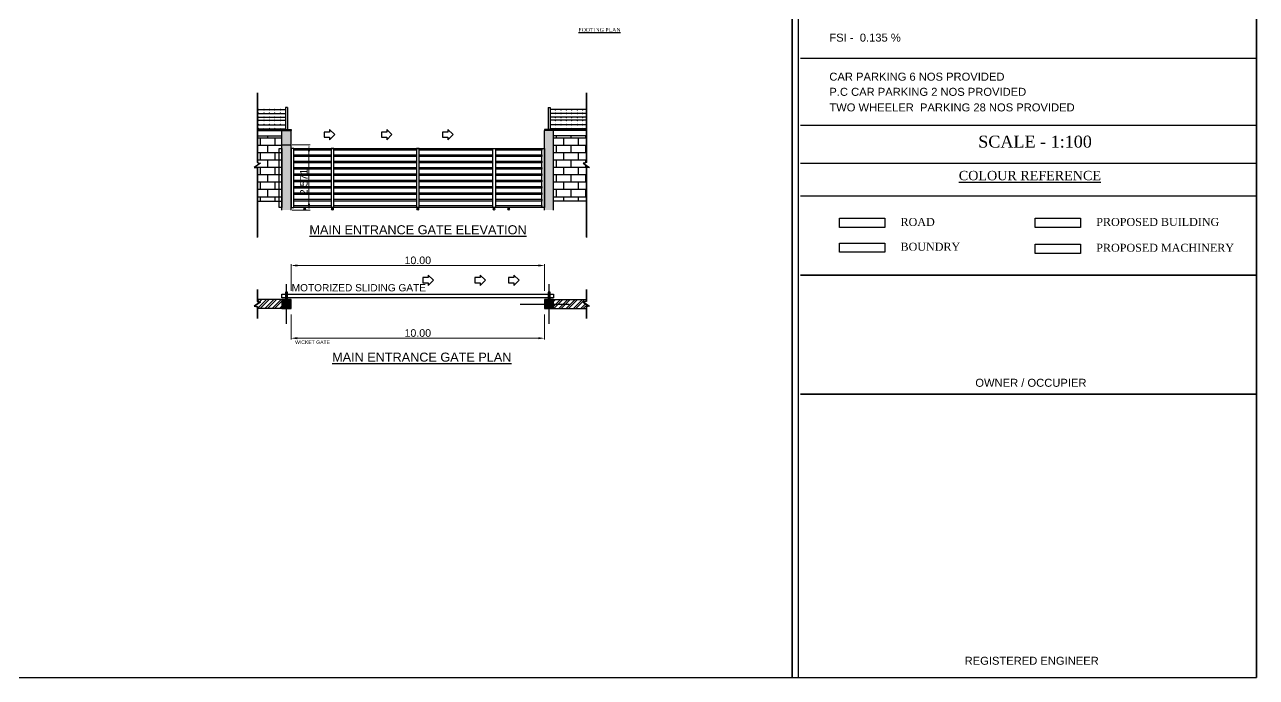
# Model space of a CAD drawing. Header units: metres. Extents: x 0 to 2048, y 111 to 219.
# Drawn here: x 1999.27 to 2047.84, y 138.48 to 164.23 of the extents above; entities that cross this region are included whole.
import ezdxf
from ezdxf.enums import TextEntityAlignment as Align

# ---------------------------------------------------------------- set-up
doc = ezdxf.new("R2010")
doc.units = ezdxf.units.M
doc.header["$LTSCALE"] = 0.5
doc.header["$MEASUREMENT"] = 0
doc.header["$PDMODE"] = 3
doc.linetypes.add('CENTER', pattern=[2, 1.25, -0.25, 0.25, -0.25])
doc.styles.add('200LT_S', font='arial.ttf', dxfattribs={"height": 0.3})
doc.styles.add('AR', font='arial.ttf')
doc.styles.add('arial', font='arial.ttf')
doc.styles.add('HANDD', font='times.ttf', dxfattribs={"height": 6})
doc.styles.add('PKA-Times New Roman', font='times.ttf')
doc.dimstyles.new('D_200LT_S', dxfattribs={"dimtxt": 0.3, "dimasz": 0.25, "dimexe": 0.05, "dimexo": 0.05, "dimgap": 0.05, "dimtad": 1, "dimdec": 3, "dimzin": 11, "dimdsep": 46, "dimtxsty": '200LT_S', "dimcen": 0.09, "dimclrd": 7, "dimclre": 252, "dimclrt": 256, "dimazin": 3, "dimtfac": 1, "dimtdec": 3, "dimtofl": 0, "dimtmove": 1, "dimatfit": 3, "dimfxl": 0, "dimfrac": 2, "dimtzin": 11, "dimlwd": 9, "dimlwe": 5, "dimarcsym": 0})

# ---------------------------------------------------------------- blocks, each defined once
blk = doc.blocks.new('*D42')
at = {"color": 252, "lineweight": 5}
for p, q in [((2009.772, 152.791), (2009.772, 151.809)), ((2019.771, 152.791), (2019.771, 151.809))]:
    blk.add_line(p, q, dxfattribs=at)
at = {"color": 7, "lineweight": 9}
blk.add_line((2010.022, 151.859), (2019.521, 151.859), dxfattribs=at)
at = {"color": 7, "lineweight": -3}
for points in [[(2010.022, 151.901), (2010.022, 151.817), (2009.772, 151.859)], [(2019.521, 151.901), (2019.521, 151.817), (2019.771, 151.859)]]:
    blk.add_solid(points, dxfattribs=at)
at = {"layer": 'Defpoints', "color": 0, "lineweight": -3}
for p in [(2009.772, 152.841), (2019.771, 152.841), (2019.771, 151.859)]:
    blk.add_point(p, dxfattribs=at)
at = {"lineweight": -3, "insert": (2014.772, 152.062), "char_height": 0.3, "attachment_point": 5, "style": '200LT_S'}
blk.add_mtext('10.00', dxfattribs=at)
blk = doc.blocks.new('*D43')
at = {"color": 252, "lineweight": 5}
for p, q in [((2009.772, 153.726), (2009.772, 154.776)), ((2019.771, 153.726), (2019.771, 154.776))]:
    blk.add_line(p, q, dxfattribs=at)
at = {"color": 7, "lineweight": 9}
blk.add_line((2010.022, 154.726), (2019.521, 154.726), dxfattribs=at)
at = {"color": 7, "lineweight": -3}
for points in [[(2010.022, 154.768), (2010.022, 154.685), (2009.772, 154.726)], [(2019.521, 154.768), (2019.521, 154.685), (2019.771, 154.726)]]:
    blk.add_solid(points, dxfattribs=at)
at = {"layer": 'Defpoints', "color": 0, "lineweight": -3}
for p in [(2019.771, 154.726), (2009.772, 153.384), (2019.771, 153.384)]:
    blk.add_point(p, dxfattribs=at)
at = {"lineweight": -3, "insert": (2014.772, 154.929), "char_height": 0.3, "attachment_point": 5, "style": '200LT_S'}
blk.add_mtext('10.00', dxfattribs=at)
blk = doc.blocks.new('*D54')
at = {"color": 252, "lineweight": 5}
for p, q in [((2009.822, 159.485), (2010.531, 159.485)), ((2009.822, 156.914), (2010.531, 156.914))]:
    blk.add_line(p, q, dxfattribs=at)
at = {"color": 7, "lineweight": 9}
blk.add_line((2010.481, 157.164), (2010.481, 159.235), dxfattribs=at)
at = {"color": 7, "lineweight": -3}
for points in [[(2010.439, 159.235), (2010.522, 159.235), (2010.481, 159.485)], [(2010.439, 157.164), (2010.522, 157.164), (2010.481, 156.914)]]:
    blk.add_solid(points, dxfattribs=at)
at = {"layer": 'Defpoints', "color": 0, "lineweight": -3}
for p in [(2009.772, 159.485), (2010.481, 159.485), (2009.772, 156.914)]:
    blk.add_point(p, dxfattribs=at)
at = {"lineweight": -3, "insert": (2010.277, 158.021), "char_height": 0.3, "attachment_point": 5, "rotation": 90, "style": '200LT_S'}
blk.add_mtext('2.571', dxfattribs=at)

msp = doc.modelspace()

# ---------------------------------------------------------------- hatches: boundary and pattern name
at = {"lineweight": -3, "ltscale": 500}
h = msp.add_hatch(dxfattribs=at)
h.set_pattern_fill('AR-B816', color=0, scale=0.001428)
h.set_pattern_definition([(0, (-787.07972, 936.75002), (0, 0.290245475), []), (90, (-787.07972, 936.75002), (-0.290245475, 0.290245475), [0.290245475, -0.290245475])])
h.paths.add_polyline_path([(2009.41522, 159.84176), (2008.45078, 159.84176), (2008.45078, 158.79225), (2008.57254, 158.75962), (2008.35182, 158.60187), (2008.45078, 158.58661), (2008.45078, 157.27068), (2009.41522, 157.27068)])
h = msp.add_hatch(color=0, dxfattribs=at)
h.dxf.hatch_style = 1
h.paths.add_polyline_path([(2009.77231, 160.05601), (2009.41522, 160.05601), (2009.41522, 156.91359), (2009.77231, 156.91359)])
h = msp.add_hatch(color=0, dxfattribs=at)
h.dxf.hatch_style = 1
h.paths.add_polyline_path([(2020.12802, 160.05601), (2019.77093, 160.05601), (2019.77093, 156.91359), (2020.12802, 156.91359)])
h = msp.add_hatch(dxfattribs=at)
h.set_pattern_fill('AR-B816', color=0, scale=0.001428)
h.set_pattern_definition([(0, (-791.36484, 936.75002), (0, 0.290245475), []), (90, (-791.36484, 936.75002), (-0.290245475, 0.290245475), [0.290245475, -0.290245475])])
h.paths.add_polyline_path([(2021.40985, 159.84176), (2020.12802, 159.84176), (2020.12802, 157.27068), (2021.40985, 157.27068), (2021.40985, 158.58661), (2021.50881, 158.60187), (2021.28809, 158.75962), (2021.40985, 158.79225)])
h = msp.add_hatch(color=0, dxfattribs=at)
h.dxf.hatch_style = 1
h.paths.add_polyline_path([(2009.77231, 159.48466), (2009.41522, 159.48466), (2009.41522, 156.91359), (2009.77231, 156.91359)])
h = msp.add_hatch(color=0, dxfattribs=at)
h.dxf.hatch_style = 1
h.paths.add_polyline_path([(2009.59377, 153.66957), (2009.55806, 153.66957), (2009.55806, 153.59816), (2009.59377, 153.59816)])
h.paths.add_polyline_path([(2009.62948, 153.66957), (2009.59377, 153.66957), (2009.59377, 153.59816), (2009.62948, 153.59816)])
h.paths.add_polyline_path([(2009.62948, 153.59816), (2009.59377, 153.59816), (2009.59377, 153.45532), (2009.62948, 153.45532)])
h.paths.add_polyline_path([(2009.59377, 153.59816), (2009.55806, 153.59816), (2009.55806, 153.45532), (2009.59377, 153.45532)])
h.paths.add_polyline_path([(2009.59377, 153.45532), (2009.55806, 153.45532), (2009.55806, 153.3839), (2009.59377, 153.3839)])
h.paths.add_polyline_path([(2009.62948, 153.45532), (2009.59377, 153.45532), (2009.59377, 153.3839), (2009.62948, 153.3839)])
h = msp.add_hatch(color=0, dxfattribs=at)
h.dxf.hatch_style = 1
h.paths.add_polyline_path([(2019.94947, 153.66957), (2019.91376, 153.66957), (2019.91376, 153.59816), (2019.94947, 153.59816)])
h.paths.add_polyline_path([(2019.98518, 153.66957), (2019.94947, 153.66957), (2019.94947, 153.59816), (2019.98518, 153.59816)])
h.paths.add_polyline_path([(2019.98518, 153.59816), (2019.94947, 153.59816), (2019.94947, 153.45532), (2019.98518, 153.45532)])
h.paths.add_polyline_path([(2019.94947, 153.59816), (2019.91376, 153.59816), (2019.91376, 153.45532), (2019.94947, 153.45532)])
h.paths.add_polyline_path([(2019.94947, 153.45532), (2019.91376, 153.45532), (2019.91376, 153.3839), (2019.94947, 153.3839)])
h.paths.add_polyline_path([(2019.98518, 153.45532), (2019.94947, 153.45532), (2019.94947, 153.3839), (2019.98518, 153.3839)])
at = {"lineweight": -3}
h = msp.add_hatch(dxfattribs=at)
h.set_pattern_fill('ANSI32', color=0, scale=0.021426, style=0)
h.set_pattern_definition([(45, (-787.07972, 935.98192), (-0.144305539, 0.144305539), []), (45, (-786.98351, 935.98192), (-0.144305539, 0.144305539), [])])
h.paths.add_polyline_path([(2008.43331, 153.10002), (2008.43331, 153.02681), (2009.41522, 153.02681), (2009.41522, 153.3839), (2008.43331, 153.3839), (2008.43331, 153.30567), (2008.54025, 153.27701), (2008.31954, 153.11926)])
at = {"lineweight": -3, "ltscale": 500}
h = msp.add_hatch(color=0, dxfattribs=at)
h.dxf.hatch_style = 1
h.paths.add_polyline_path([(2009.77231, 153.3839), (2009.59377, 153.3839), (2009.59377, 153.20535), (2009.77231, 153.20535)])
h.paths.add_polyline_path([(2009.59377, 153.3839), (2009.41522, 153.3839), (2009.41522, 153.20535), (2009.59377, 153.20535)])
h.paths.add_polyline_path([(2009.59377, 153.20535), (2009.41522, 153.20535), (2009.41522, 153.02681), (2009.59377, 153.02681)])
h.paths.add_polyline_path([(2009.77231, 153.20535), (2009.59377, 153.20535), (2009.59377, 153.02681), (2009.77231, 153.02681)])
h = msp.add_hatch(color=0, dxfattribs=at)
h.dxf.hatch_style = 1
h.paths.add_polyline_path([(2009.77231, 153.3839), (2009.59377, 153.3839), (2009.59377, 153.20535), (2009.77231, 153.20535)])
h.paths.add_polyline_path([(2009.59377, 153.3839), (2009.41522, 153.3839), (2009.41522, 153.20535), (2009.59377, 153.20535)])
h.paths.add_polyline_path([(2009.59377, 153.20535), (2009.41522, 153.20535), (2009.41522, 153.02681), (2009.59377, 153.02681)])
h.paths.add_polyline_path([(2009.77231, 153.20535), (2009.59377, 153.20535), (2009.59377, 153.02681), (2009.77231, 153.02681)])
h = msp.add_hatch(color=0, dxfattribs=at)
h.dxf.hatch_style = 1
h.paths.add_polyline_path([(2020.12802, 153.3839), (2019.94947, 153.3839), (2019.94947, 153.20535), (2020.12802, 153.20535)])
h.paths.add_polyline_path([(2019.94947, 153.3839), (2019.77093, 153.3839), (2019.77093, 153.20535), (2019.94947, 153.20535)])
h.paths.add_polyline_path([(2019.94947, 153.20535), (2019.77093, 153.20535), (2019.77093, 153.02681), (2019.94947, 153.02681)])
h.paths.add_polyline_path([(2020.12802, 153.20535), (2019.94947, 153.20535), (2019.94947, 153.02681), (2020.12802, 153.02681)])
at = {"lineweight": -3}
h = msp.add_hatch(dxfattribs=at)
h.set_pattern_fill('ANSI32', color=0, scale=0.021426, style=0)
h.set_pattern_definition([(45, (-791.36484, 935.98192), (-0.144305539, 0.144305539), []), (45, (-791.26863, 935.98192), (-0.144305539, 0.144305539), [])])
h.paths.add_polyline_path([(2021.28809, 153.28172), (2021.40985, 153.31434), (2021.40985, 153.3839), (2020.12802, 153.3839), (2020.12802, 153.02681), (2021.40989, 153.02681), (2021.40989, 153.10871), (2021.5345, 153.12397)])

# ---------------------------------------------------------------- linework, layer by layer
at = {"color": 7, "lineweight": -3}
for p, q in [((2029.53042, 203.91762), (2029.53042, 138.48062)), ((2029.53042, 138.48062), (2029.53042, 203.91762)), ((2029.77229, 203.91762), (2029.77229, 138.48062)), ((2047.83965, 203.91762), (2047.83965, 138.48062)), ((2047.83965, 138.48062), (2047.83965, 203.91762)), ((2029.85795, 162.90091), (2047.83965, 162.90091)), ((2029.85795, 160.26453), (2047.83965, 160.26453)), ((2029.85795, 158.75702), (2047.83965, 158.75702)), ((2029.85795, 157.46882), (2047.83965, 157.46882)), ((2031.40328, 156.58832), (2033.19292, 156.58832)), ((2031.40328, 156.22413), (2031.40328, 156.58832)), ((2033.19292, 156.58832), (2033.19292, 156.22413)), ((2039.121, 156.58832), (2040.91063, 156.58832)), ((2039.121, 156.22413), (2039.121, 156.58832)), ((2040.91063, 156.58832), (2040.91063, 156.22413)), ((2033.19292, 156.22413), (2031.40328, 156.22413)), ((2040.91063, 156.22413), (2039.121, 156.22413)), ((2031.40328, 155.61192), (2033.19292, 155.61192)), ((2031.40328, 155.24773), (2031.40328, 155.61192)), ((2033.19292, 155.61192), (2033.19292, 155.24773)), ((2039.121, 155.5706), (2040.91063, 155.5706)), ((2039.121, 155.20641), (2039.121, 155.5706)), ((2040.91063, 155.5706), (2040.91063, 155.20641)), ((2033.19292, 155.24773), (2031.40328, 155.24773)), ((2040.91063, 155.20641), (2039.121, 155.20641)), ((2029.85795, 154.34999), (2047.83965, 154.34999)), ((2047.83965, 154.34999), (2029.85795, 154.34999)), ((2029.85795, 149.65506), (2047.83965, 149.65506)), ((2047.83965, 149.65506), (2029.85795, 149.65506)), ((1943.68751, 138.48062), (2047.83965, 138.48062))]:
    msp.add_line(p, q, dxfattribs=at)
at = {"color": 0, "lineweight": -3, "ltscale": 500}
for p, q in [((2008.43331, 161.53216), (2008.43331, 158.78357)), ((2008.45078, 161.53216), (2008.45078, 158.79225)), ((2021.40985, 161.53216), (2021.40985, 158.79225)), ((2021.42732, 161.53216), (2021.42732, 158.78357)), ((2008.43331, 160.87645), (2009.55806, 160.87645)), ((2008.46892, 160.89431), (2008.50463, 160.8586)), ((2008.50463, 160.89431), (2008.46892, 160.8586)), ((2008.68318, 160.89431), (2008.71889, 160.8586)), ((2008.71889, 160.89431), (2008.68318, 160.8586)), ((2008.89743, 160.89431), (2008.93314, 160.8586)), ((2008.93314, 160.89431), (2008.89743, 160.8586)), ((2009.11169, 160.89431), (2009.1474, 160.8586)), ((2009.1474, 160.89431), (2009.11169, 160.8586)), ((2009.32595, 160.89431), (2009.36166, 160.8586)), ((2009.36166, 160.89431), (2009.32595, 160.8586)), ((2009.55806, 160.95275), (2009.55806, 160.09172)), ((2009.62948, 160.95275), (2009.55806, 160.95275)), ((2009.62948, 160.95275), (2009.62948, 160.09172)), ((2019.91376, 160.95275), (2019.91376, 160.09172)), ((2019.91376, 160.95275), (2019.98518, 160.95275)), ((2019.98518, 160.95275), (2019.98518, 160.09172)), ((2021.40985, 160.87645), (2019.98518, 160.87645)), ((2020.21729, 160.89431), (2020.18158, 160.8586)), ((2020.18158, 160.89431), (2020.21729, 160.8586)), ((2020.43155, 160.89431), (2020.39584, 160.8586)), ((2020.39584, 160.89431), (2020.43155, 160.8586)), ((2020.64581, 160.89431), (2020.6101, 160.8586)), ((2020.6101, 160.89431), (2020.64581, 160.8586)), ((2020.86006, 160.89431), (2020.82435, 160.8586)), ((2020.82435, 160.89431), (2020.86006, 160.8586)), ((2021.07432, 160.89431), (2021.03861, 160.8586)), ((2021.03861, 160.89431), (2021.07432, 160.8586)), ((2021.28857, 160.89431), (2021.25286, 160.8586)), ((2021.25286, 160.89431), (2021.28857, 160.8586)), ((2008.43331, 160.7241), (2009.55806, 160.7241)), ((2008.43331, 160.57175), (2009.55806, 160.57175)), ((2008.43331, 160.45317), (2009.55806, 160.45317)), ((2008.46892, 160.74195), (2008.50463, 160.70624)), ((2008.50463, 160.74195), (2008.46892, 160.70624)), ((2008.46892, 160.5896), (2008.50463, 160.55389)), ((2008.50463, 160.5896), (2008.46892, 160.55389)), ((2008.46892, 160.47103), (2008.50463, 160.43532)), ((2008.50463, 160.47103), (2008.46892, 160.43532)), ((2008.46892, 160.29844), (2008.50463, 160.26273)), ((2008.50463, 160.29844), (2008.46892, 160.26273)), ((2008.68318, 160.74195), (2008.71889, 160.70624)), ((2008.71889, 160.74195), (2008.68318, 160.70624)), ((2008.68318, 160.5896), (2008.71889, 160.55389)), ((2008.71889, 160.5896), (2008.68318, 160.55389)), ((2008.68318, 160.47103), (2008.71889, 160.43532)), ((2008.71889, 160.47103), (2008.68318, 160.43532)), ((2008.68318, 160.29844), (2008.71889, 160.26273)), ((2008.71889, 160.29844), (2008.68318, 160.26273)), ((2008.89743, 160.74195), (2008.93314, 160.70624)), ((2008.93314, 160.74195), (2008.89743, 160.70624)), ((2008.89743, 160.5896), (2008.93314, 160.55389)), ((2008.93314, 160.5896), (2008.89743, 160.55389)), ((2008.89743, 160.47103), (2008.93314, 160.43532)), ((2008.93314, 160.47103), (2008.89743, 160.43532)), ((2008.89743, 160.29844), (2008.93314, 160.26273)), ((2008.93314, 160.29844), (2008.89743, 160.26273)), ((2009.11169, 160.74195), (2009.1474, 160.70624)), ((2009.1474, 160.74195), (2009.11169, 160.70624)), ((2009.11169, 160.5896), (2009.1474, 160.55389)), ((2009.1474, 160.5896), (2009.11169, 160.55389)), ((2009.11169, 160.47103), (2009.1474, 160.43532)), ((2009.1474, 160.47103), (2009.11169, 160.43532)), ((2009.11169, 160.29844), (2009.1474, 160.26273)), ((2009.1474, 160.29844), (2009.11169, 160.26273)), ((2009.32595, 160.74195), (2009.36166, 160.70624)), ((2009.36166, 160.74195), (2009.32595, 160.70624)), ((2009.32595, 160.5896), (2009.36166, 160.55389)), ((2009.36166, 160.5896), (2009.32595, 160.55389)), ((2009.32595, 160.47103), (2009.36166, 160.43532)), ((2009.36166, 160.47103), (2009.32595, 160.43532)), ((2009.32595, 160.29844), (2009.36166, 160.26273)), ((2009.36166, 160.29844), (2009.32595, 160.26273)), ((2021.40985, 160.7241), (2019.98518, 160.7241)), ((2021.40985, 160.57175), (2019.98518, 160.57175)), ((2021.40985, 160.45317), (2019.98518, 160.45317)), ((2020.21729, 160.74195), (2020.18158, 160.70624)), ((2020.18158, 160.74195), (2020.21729, 160.70624)), ((2020.21729, 160.5896), (2020.18158, 160.55389)), ((2020.18158, 160.5896), (2020.21729, 160.55389)), ((2020.21729, 160.47103), (2020.18158, 160.43532)), ((2020.18158, 160.47103), (2020.21729, 160.43532)), ((2020.21729, 160.29844), (2020.18158, 160.26273)), ((2020.18158, 160.29844), (2020.21729, 160.26273)), ((2020.43155, 160.74195), (2020.39584, 160.70624)), ((2020.39584, 160.74195), (2020.43155, 160.70624)), ((2020.43155, 160.5896), (2020.39584, 160.55389)), ((2020.39584, 160.5896), (2020.43155, 160.55389)), ((2020.43155, 160.47103), (2020.39584, 160.43532)), ((2020.39584, 160.47103), (2020.43155, 160.43532)), ((2020.43155, 160.29844), (2020.39584, 160.26273)), ((2020.39584, 160.29844), (2020.43155, 160.26273)), ((2020.64581, 160.74195), (2020.6101, 160.70624)), ((2020.6101, 160.74195), (2020.64581, 160.70624)), ((2020.64581, 160.5896), (2020.6101, 160.55389)), ((2020.6101, 160.5896), (2020.64581, 160.55389)), ((2020.64581, 160.47103), (2020.6101, 160.43532)), ((2020.6101, 160.47103), (2020.64581, 160.43532)), ((2020.64581, 160.29844), (2020.6101, 160.26273)), ((2020.6101, 160.29844), (2020.64581, 160.26273)), ((2020.86006, 160.74195), (2020.82435, 160.70624)), ((2020.82435, 160.74195), (2020.86006, 160.70624)), ((2020.86006, 160.5896), (2020.82435, 160.55389)), ((2020.82435, 160.5896), (2020.86006, 160.55389)), ((2020.86006, 160.47103), (2020.82435, 160.43532)), ((2020.82435, 160.47103), (2020.86006, 160.43532)), ((2020.86006, 160.29844), (2020.82435, 160.26273)), ((2020.82435, 160.29844), (2020.86006, 160.26273)), ((2021.07432, 160.74195), (2021.03861, 160.70624)), ((2021.03861, 160.74195), (2021.07432, 160.70624)), ((2021.07432, 160.5896), (2021.03861, 160.55389)), ((2021.03861, 160.5896), (2021.07432, 160.55389)), ((2021.07432, 160.47103), (2021.03861, 160.43532)), ((2021.03861, 160.47103), (2021.07432, 160.43532)), ((2021.07432, 160.29844), (2021.03861, 160.26273)), ((2021.03861, 160.29844), (2021.07432, 160.26273)), ((2021.28857, 160.74195), (2021.25286, 160.70624)), ((2021.25286, 160.74195), (2021.28857, 160.70624)), ((2021.28857, 160.5896), (2021.25286, 160.55389)), ((2021.25286, 160.5896), (2021.28857, 160.55389)), ((2021.28857, 160.47103), (2021.25286, 160.43532)), ((2021.25286, 160.47103), (2021.28857, 160.43532)), ((2021.28857, 160.29844), (2021.25286, 160.26273)), ((2021.25286, 160.29844), (2021.28857, 160.26273)), ((2008.43331, 160.28059), (2009.55806, 160.28059)), ((2008.43331, 160.11588), (2009.55806, 160.11588)), ((2008.43331, 160.09172), (2009.77231, 160.09172)), ((2008.43331, 160.05601), (2009.77231, 160.05601)), ((2008.43331, 159.84176), (2009.41522, 159.84176)), ((2008.46892, 160.13373), (2008.50463, 160.09802)), ((2008.50463, 160.13373), (2008.46892, 160.09802)), ((2008.68318, 160.13373), (2008.71889, 160.09802)), ((2008.71889, 160.13373), (2008.68318, 160.09802)), ((2008.89743, 160.13373), (2008.93314, 160.09802)), ((2008.93314, 160.13373), (2008.89743, 160.09802)), ((2009.11169, 160.13373), (2009.1474, 160.09802)), ((2009.1474, 160.13373), (2009.11169, 160.09802)), ((2009.32595, 160.13373), (2009.36166, 160.09802)), ((2009.36166, 160.13373), (2009.32595, 160.09802)), ((2009.41522, 156.91359), (2009.41522, 160.05601)), ((2009.77231, 160.09172), (2009.77231, 160.05601)), ((2009.77231, 156.91359), (2009.77231, 160.05601)), ((2021.40985, 160.09172), (2019.77093, 160.09172)), ((2019.77093, 160.09172), (2019.77093, 160.05601)), ((2019.77093, 156.91359), (2019.77093, 160.05601)), ((2021.40985, 160.05601), (2019.77093, 160.05601)), ((2021.40985, 160.28059), (2019.98518, 160.28059)), ((2021.40985, 160.11588), (2019.98518, 160.11588)), ((2020.12802, 156.91359), (2020.12802, 160.05601)), ((2021.40985, 159.84176), (2020.12802, 159.84176)), ((2020.21729, 160.13373), (2020.18158, 160.09802)), ((2020.18158, 160.13373), (2020.21729, 160.09802)), ((2020.43155, 160.13373), (2020.39584, 160.09802)), ((2020.39584, 160.13373), (2020.43155, 160.09802)), ((2020.64581, 160.13373), (2020.6101, 160.09802)), ((2020.6101, 160.13373), (2020.64581, 160.09802)), ((2020.86006, 160.13373), (2020.82435, 160.09802)), ((2020.82435, 160.13373), (2020.86006, 160.09802)), ((2021.07432, 160.13373), (2021.03861, 160.09802)), ((2021.03861, 160.13373), (2021.07432, 160.09802)), ((2021.28857, 160.13373), (2021.25286, 160.09802)), ((2021.25286, 160.13373), (2021.28857, 160.09802)), ((2009.41522, 156.91359), (2009.41522, 159.48466)), ((2009.41522, 159.48466), (2009.77231, 159.48466)), ((2009.77231, 156.91359), (2009.77231, 159.48466)), ((2008.54025, 158.75492), (2008.31954, 158.59716)), ((2008.31954, 158.59716), (2008.43331, 158.57792)), ((2008.57254, 158.75962), (2008.35182, 158.60187)), ((2008.35182, 158.60187), (2008.45078, 158.58661)), ((2008.43331, 158.78357), (2008.54025, 158.75492)), ((2008.43331, 158.57792), (2008.43331, 155.82933)), ((2008.45078, 158.79225), (2008.57254, 158.75962)), ((2008.45078, 158.58661), (2008.45078, 155.83801)), ((2021.40985, 158.79225), (2021.28809, 158.75962)), ((2021.28809, 158.75962), (2021.50881, 158.60187)), ((2021.42732, 158.78357), (2021.32038, 158.75492)), ((2021.32038, 158.75492), (2021.54109, 158.59716)), ((2021.50881, 158.60187), (2021.40985, 158.58661)), ((2021.40985, 158.58661), (2021.40985, 155.83801)), ((2021.54109, 158.59716), (2021.42732, 158.57792)), ((2021.42732, 158.57792), (2021.42732, 155.82933)), ((2008.43331, 157.27068), (2009.41522, 157.27068)), ((2010.30097, 156.9493), (2010.28358, 157.02072)), ((2010.32256, 156.9493), (2010.30097, 156.9493)), ((2010.32256, 156.9493), (2010.33995, 157.02072)), ((2011.39275, 156.9493), (2011.37536, 157.02072)), ((2011.41434, 156.9493), (2011.39275, 156.9493)), ((2011.41434, 156.9493), (2011.43173, 157.02072)), ((2014.75836, 156.9493), (2014.74096, 157.02072)), ((2014.77994, 156.9493), (2014.75836, 156.9493)), ((2014.77994, 156.9493), (2014.79734, 157.02072)), ((2017.76687, 156.9493), (2017.74947, 157.02072)), ((2017.78845, 156.9493), (2017.76687, 156.9493)), ((2017.78845, 156.9493), (2017.80585, 157.02072)), ((2018.34504, 156.9493), (2018.32764, 157.02072)), ((2018.36662, 156.9493), (2018.34504, 156.9493)), ((2018.36662, 156.9493), (2018.38402, 157.02072)), ((2021.40985, 157.27068), (2020.12802, 157.27068)), ((2008.43331, 153.7767), (2008.43331, 153.30567)), ((2008.45078, 153.7767), (2008.45078, 153.31434)), ((2021.40985, 153.7767), (2021.40985, 153.31434)), ((2021.42732, 153.7767), (2021.42732, 153.30567)), ((2008.54025, 153.27701), (2008.31954, 153.11926)), ((2008.31954, 153.11926), (2008.43331, 153.10002)), ((2008.57254, 153.28172), (2008.35182, 153.12397)), ((2008.35182, 153.12397), (2008.45074, 153.10871)), ((2009.41522, 153.3839), (2008.43331, 153.3839)), ((2008.43331, 153.30567), (2008.54025, 153.27701)), ((2008.43331, 153.10002), (2008.43331, 152.634)), ((2009.41522, 153.02681), (2008.43331, 153.02681)), ((2008.45074, 153.10871), (2008.45074, 152.634)), ((2008.45078, 153.31434), (2008.57254, 153.28172)), ((2020.12802, 153.3839), (2021.40985, 153.3839)), ((2020.12802, 153.02681), (2021.40989, 153.02681)), ((2021.40985, 153.31434), (2021.28809, 153.28172)), ((2021.28809, 153.28172), (2021.50881, 153.12397)), ((2021.42732, 153.30567), (2021.32038, 153.27701)), ((2021.32038, 153.27701), (2021.54109, 153.11926)), ((2021.50881, 153.12397), (2021.40989, 153.10871)), ((2021.40989, 153.10871), (2021.40989, 152.634)), ((2021.54109, 153.11926), (2021.42732, 153.10002)), ((2021.42732, 153.10002), (2021.42732, 152.634))]:
    msp.add_line(p, q, dxfattribs=at)
at = {"color": 0, "linetype": 'CENTER', "lineweight": -3, "ltscale": 5}
for p, q in [((2009.59377, 152.41975), (2009.59377, 153.99096)), ((2009.59377, 152.41975), (2009.59377, 153.99096)), ((2019.94947, 152.41975), (2019.94947, 153.99096)), ((2018.80677, 153.20535), (2020.73508, 153.20535))]:
    msp.add_line(p, q, dxfattribs=at)
at = {"lineweight": -3}
for points in [[(2011.08538, 159.78624), (2011.29106, 159.78624), (2011.29106, 159.6834), (2011.49675, 159.88908), (2011.29106, 160.09477), (2011.29106, 159.99193), (2011.08538, 159.99193)], [(2013.34178, 159.78624), (2013.54747, 159.78624), (2013.54747, 159.6834), (2013.75316, 159.88908), (2013.54747, 160.09477), (2013.54747, 159.99193), (2013.34178, 159.99193)], [(2015.75154, 159.78624), (2015.95723, 159.78624), (2015.95723, 159.6834), (2016.16291, 159.88908), (2015.95723, 160.09477), (2015.95723, 159.99193), (2015.75154, 159.99193)], [(2014.97352, 154.04257), (2015.17921, 154.04257), (2015.17921, 153.93973), (2015.38489, 154.14541), (2015.17921, 154.3511), (2015.17921, 154.24826), (2014.97352, 154.24826)], [(2017.02619, 154.04257), (2017.23187, 154.04257), (2017.23187, 153.93973), (2017.43756, 154.14541), (2017.23187, 154.3511), (2017.23187, 154.24826), (2017.02619, 154.24826)], [(2018.35499, 154.04257), (2018.56068, 154.04257), (2018.56068, 153.93973), (2018.76636, 154.14541), (2018.56068, 154.3511), (2018.56068, 154.24826), (2018.35499, 154.24826)]]:
    msp.add_lwpolyline(points, close=True, dxfattribs=at)
at = {"color": 0, "lineweight": -3, "ltscale": 500}
for points in [[(2009.41522, 157.02072), (2009.30809, 157.02072), (2009.30809, 159.34183), (2009.41522, 159.34183)], [(2009.77231, 157.02072), (2009.87944, 157.02072), (2009.87944, 159.34183), (2009.77231, 159.34183)], [(2009.77231, 157.02072), (2009.87944, 157.02072), (2009.87944, 159.34183), (2009.77231, 159.34183)], [(2011.35245, 157.02072), (2011.45958, 157.02072), (2011.45958, 159.34183), (2011.35245, 159.34183)], [(2014.71806, 157.02072), (2014.82518, 157.02072), (2014.82518, 159.34183), (2014.71806, 159.34183)], [(2017.8337, 157.02072), (2017.72657, 157.02072), (2017.72657, 159.34183), (2017.8337, 159.34183)], [(2019.77093, 157.02072), (2019.6638, 157.02072), (2019.6638, 159.34183), (2019.77093, 159.34183)], [(2020.12802, 153.45532), (2009.41522, 153.45532), (2009.41522, 153.59816), (2020.12802, 153.59816)], [(2009.55806, 153.3839), (2009.62948, 153.3839), (2009.62948, 153.66957), (2009.55806, 153.66957)], [(2019.91376, 153.3839), (2019.98518, 153.3839), (2019.98518, 153.66957), (2019.91376, 153.66957)], [(2009.41522, 153.02681), (2009.77231, 153.02681), (2009.77231, 153.3839), (2009.41522, 153.3839)], [(2009.41522, 153.02681), (2009.77231, 153.02681), (2009.77231, 153.3839), (2009.41522, 153.3839)], [(2019.77093, 153.02681), (2020.12802, 153.02681), (2020.12802, 153.3839), (2019.77093, 153.3839)]]:
    msp.add_lwpolyline(points, close=True, dxfattribs=at)
for points in [[(2011.35245, 159.27041), (2009.87944, 159.27041), (2009.87944, 159.34183), (2019.6638, 159.34183), (2019.6638, 159.27041), (2017.8337, 159.27041)], [(2011.35245, 159.02044), (2009.87944, 159.02044), (2009.87944, 159.09186), (2011.35245, 159.09186)], [(2011.35245, 158.77048), (2009.87944, 158.77048), (2009.87944, 158.84189), (2011.35245, 158.84189)], [(2014.71806, 159.27041), (2011.45958, 159.27041)], [(2011.45958, 159.09186), (2014.71806, 159.09186)], [(2014.71806, 159.02044), (2011.45958, 159.02044)], [(2011.45958, 158.84189), (2014.71806, 158.84189)], [(2017.72657, 159.27041), (2014.82518, 159.27041)], [(2014.82518, 159.09186), (2017.72657, 159.09186)], [(2017.72657, 159.02044), (2014.82518, 159.02044)], [(2014.82518, 158.84189), (2017.72657, 158.84189)], [(2017.8337, 159.09186), (2019.6638, 159.09186), (2019.6638, 159.02044), (2017.8337, 159.02044)], [(2017.8337, 158.84189), (2019.6638, 158.84189), (2019.6638, 158.77048), (2017.8337, 158.77048)], [(2011.35245, 158.52051), (2009.87944, 158.52051), (2009.87944, 158.59193), (2011.35245, 158.59193)], [(2014.71806, 158.77048), (2011.45958, 158.77048)], [(2011.45958, 158.59193), (2014.71806, 158.59193)], [(2014.71806, 158.52051), (2011.45958, 158.52051)], [(2017.72657, 158.77048), (2014.82518, 158.77048)], [(2014.82518, 158.59193), (2017.72657, 158.59193)], [(2017.72657, 158.52051), (2014.82518, 158.52051)], [(2017.8337, 158.59193), (2019.6638, 158.59193), (2019.6638, 158.52051), (2017.8337, 158.52051)], [(2011.35245, 158.27055), (2009.87944, 158.27055), (2009.87944, 158.34196), (2011.35245, 158.34196)], [(2011.35245, 158.02058), (2009.87944, 158.02058), (2009.87944, 158.092), (2011.35245, 158.092)], [(2011.45958, 158.34196), (2014.71806, 158.34196)], [(2014.71806, 158.27055), (2011.45958, 158.27055)], [(2011.45958, 158.092), (2014.71806, 158.092)], [(2014.71806, 158.02058), (2011.45958, 158.02058)], [(2014.82518, 158.34196), (2017.72657, 158.34196)], [(2017.72657, 158.27055), (2014.82518, 158.27055)], [(2014.82518, 158.092), (2017.72657, 158.092)], [(2017.72657, 158.02058), (2014.82518, 158.02058)], [(2017.8337, 158.34196), (2019.6638, 158.34196), (2019.6638, 158.27055), (2017.8337, 158.27055)], [(2017.8337, 158.092), (2019.6638, 158.092), (2019.6638, 158.02058), (2017.8337, 158.02058)], [(2011.35245, 157.77061), (2009.87944, 157.77061), (2009.87944, 157.84203), (2011.35245, 157.84203)], [(2011.35245, 157.52065), (2009.87944, 157.52065), (2009.87944, 157.59207), (2011.35245, 157.59207)], [(2011.45958, 157.84203), (2014.71806, 157.84203)], [(2014.71806, 157.77061), (2011.45958, 157.77061)], [(2011.45958, 157.59207), (2014.71806, 157.59207)], [(2014.71806, 157.52065), (2011.45958, 157.52065)], [(2014.82518, 157.84203), (2017.72657, 157.84203)], [(2017.72657, 157.77061), (2014.82518, 157.77061)], [(2014.82518, 157.59207), (2017.72657, 157.59207)], [(2017.72657, 157.52065), (2014.82518, 157.52065)], [(2017.8337, 157.84203), (2019.6638, 157.84203), (2019.6638, 157.77061), (2017.8337, 157.77061)], [(2017.8337, 157.59207), (2019.6638, 157.59207), (2019.6638, 157.52065), (2017.8337, 157.52065)], [(2011.35245, 157.27068), (2009.87944, 157.27068), (2009.87944, 157.3421), (2011.35245, 157.3421)], [(2017.8337, 157.09214), (2019.6638, 157.09214), (2019.6638, 157.02072), (2009.87944, 157.02072), (2009.87944, 157.09214), (2011.35245, 157.09214)], [(2011.45958, 157.3421), (2014.71806, 157.3421)], [(2014.71806, 157.27068), (2011.45958, 157.27068)], [(2011.45958, 157.09214), (2014.71806, 157.09214)], [(2014.33683, 157.09214), (2014.71806, 157.09214)], [(2014.82518, 157.3421), (2017.72657, 157.3421)], [(2017.72657, 157.27068), (2014.82518, 157.27068)], [(2014.82518, 157.09214), (2017.72657, 157.09214)], [(2017.8337, 157.3421), (2019.6638, 157.3421), (2019.6638, 157.27068), (2017.8337, 157.27068)]]:
    msp.add_lwpolyline(points, dxfattribs=at)
for centre in [(2010.31176, 156.9493), (2011.40354, 156.9493), (2014.76915, 156.9493), (2017.77766, 156.9493), (2018.35583, 156.9493)]:
    msp.add_circle(centre, 0.03571, dxfattribs=at)

# ---------------------------------------------------------------- texts
at = {"color": 7, "linetype": 'Continuous', "lineweight": -3, "style": 'PKA-Times New Roman'}
msp.add_text('%%UFOOTING PLAN', height=0.15, dxfattribs=at).set_placement((2021.10574, 163.94741))
at = {"color": 7, "lineweight": -3}
for s, height, style, p in [('FSI -  0.135 %%%', 0.3154837, 'AR', (2031.00112, 163.55739)), ('CAR PARKING 6 NOS PROVIDED', 0.3154837, 'AR', (2031.00112, 162.01661)), ('P.C CAR PARKING 2 NOS PROVIDED', 0.3154837, 'AR', (2031.00112, 161.41907)), ('TWO WHEELER  PARKING 28 NOS PROVIDED', 0.3154837, 'AR', (2031.00112, 160.8046)), ('SCALE - 1:100', 0.4724654, 'HANDD', (2036.87248, 159.37635)), ('ROAD', 0.314977, 'HANDD', (2033.8093, 156.2868)), ('PROPOSED BUILDING', 0.314977, 'HANDD', (2041.52702, 156.2868)), ('BOUNDRY', 0.314977, 'HANDD', (2033.8093, 155.3104)), ('PROPOSED MACHINERY ', 0.314977, 'HANDD', (2041.52702, 155.26908)), ('OWNER / OCCUPIER', 0.3154837, 'AR', (2036.75731, 149.94274)), ('REGISTERED ENGINEER ', 0.3154837, 'AR', (2036.33585, 138.97825))]:
    msp.add_text(s, height=height, dxfattribs=dict(at, style=style)).set_placement(p)
at = {"color": 7, "lineweight": -3, "style": 'HANDD'}
msp.add_text('%%UCOLOUR REFERENCE', height=0.3680643, dxfattribs=at).set_placement((2038.90967, 158.27451), align=Align.MIDDLE)
at = {"color": 0, "lineweight": -3, "style": 'arial'}
for s, height, p in [('%%UMAIN ENTRANCE GATE ELEVATION', 0.357125, (2010.49863, 155.95759)), ('MOTORIZED SLIDING GATE', 0.2857, (2009.79747, 153.70776)), ('WICKET GATE', 0.1428373, (2009.93425, 151.63133)), ('%%UMAIN ENTRANCE GATE PLAN', 0.357125, (2011.39406, 150.93337))]:
    msp.add_text(s, height=height, dxfattribs=at).set_placement(p)

# ---------------------------------------------------------------- dimensions: what is measured, and where the dimension line sits
at = {"color": 8, "lineweight": -3}
dim = msp.add_linear_dim(base=(2010.4806, 159.48466), p1=(2009.77231, 156.91359), p2=(2009.77231, 159.48466), angle=90, dimstyle='D_200LT_S', dxfattribs=at)
dim.commit()
dim.dimension.update_dxf_attribs({"geometry": '*D54', "text_midpoint": (2010.4806, 158.02058), "dimtype": 160})
for base, p1, p2, picture, middle in [((2019.77093, 154.72618), (2009.77231, 153.3839), (2019.77093, 153.3839), '*D43', (2014.77162, 154.92935)), ((2019.77093, 151.85888), (2009.77231, 152.8411), (2019.77093, 152.8411), '*D42', (2014.77162, 152.06205))]:
    dim = msp.add_linear_dim(base=base, p1=p1, p2=p2, text='10.00', dimstyle='D_200LT_S', dxfattribs=at)
    dim.commit()
    dim.dimension.update_dxf_attribs({"geometry": picture, "text_midpoint": middle})

doc.saveas('drawing.dxf')
